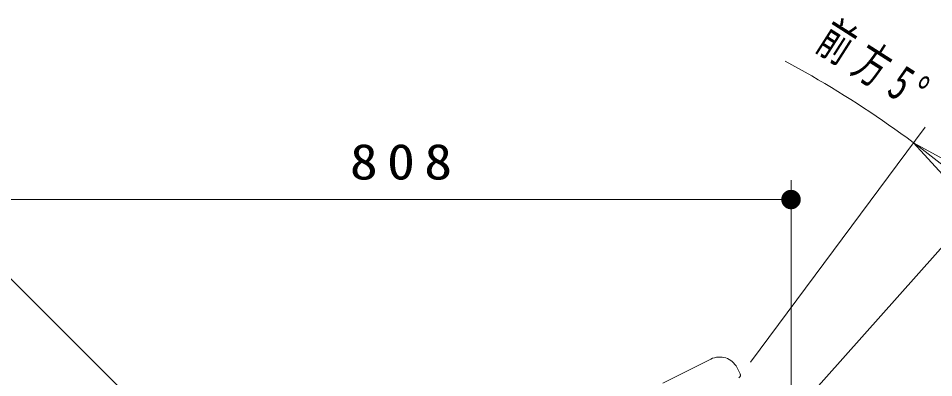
# Model space of a CAD drawing. Units: millimetres on the paper, scale 1:20. Extents: x -365 to 0, y 0 to 257.
# Drawn here: x -139.15 to -92.18, y 152.51 to 170.96 of the extents above; entities that cross this region are included whole.
import ezdxf

# ---------------------------------------------------------------- set-up
doc = ezdxf.new("R2010")
doc.units = ezdxf.units.MM
doc.linetypes.add('USER3', pattern=[8, 3, -1, 1, -1, 1, -1])
doc.layers.add('LY_1', color=7, linetype='Continuous', lineweight=25)
doc.styles.add('ＭＳ ゴシック', font='')
doc.styles.get('ＭＳ ゴシック').set_extended_font_data('MS Gothic')

# ---------------------------------------------------------------- blocks, each defined once
blk = doc.blocks.new('open_arrow')
at = {"color": 0, "linetype": 'Continuous', "lineweight": -2}
blk.add_lwpolyline([(7.5, 1.25), (0, 0), (7.5, -1.25)], dxfattribs=at)
blk = doc.blocks.new('filled_dot')
at = {"color": 0, "linetype": 'Continuous', "lineweight": -2, "const_width": 1.25}
blk.add_lwpolyline([(-0.625, 0, 1), (0.625, 0, 1)], format="xyb", close=True, dxfattribs=at)

msp = doc.modelspace()

# ---------------------------------------------------------------- linework, layer by layer
at = {"layer": 'LY_1', "lineweight": 13}
for p, q in [((-101.58, 153.307), (-92.606, 165.371)), ((-99.497, 151.54), (-99.497, 162.654)), ((-98.927, 151.148), (-88.936, 162.383)), ((-98.927, 151.148), (-88.936, 162.383)), ((-139.884, 161.654), (-99.497, 161.654))]:
    msp.add_line(p, q, dxfattribs=at)
at = {"layer": 'LY_1', "linetype": 'USER3', "lineweight": 13}
for p, q in [((-106.067, 152.223), (-103.611, 153.461)), ((-102.111, 152.706), (-102.268, 153.019))]:
    msp.add_line(p, q, dxfattribs=at)
at = {"layer": 'LY_1', "lineweight": 13}
msp.add_lwpolyline([(-116.648, 134.691), (-142.061, 160.104), (-175.309, 160.104)], dxfattribs=at)
msp.add_arc((-124.984, 121.845), 53.248, 48.3561, 61.771, dxfattribs=at)
at = {"layer": 'LY_1', "linetype": 'USER3', "lineweight": 13}
for centre, radius, start, end in [((-103.161, 152.568), 1, 26.7623, 116.7623), ((-102.244, 152.639), 0.15, 296.7623, 26.7623)]:
    msp.add_arc(centre, radius, start, end, dxfattribs=at)

# ---------------------------------------------------------------- block references
at = {"layer": 'LY_1', "lineweight": 13}
for name, p, xscale, yscale, rotation in [('open_arrow', (-93.203, 164.568), 0.399, 0.399, 321.7), ('filled_dot', (-99.497, 161.654), 0.4, 0.4, 180)]:
    msp.add_blockref(name, p, dxfattribs=dict(at, xscale=xscale, yscale=yscale, rotation=rotation))

# ---------------------------------------------------------------- texts
at = {"layer": 'LY_1', "insert": (-95.81, 167.58), "char_height": 1.833, "attachment_point": 8, "rotation": 327.467, "style": 'ＭＳ ゴシック'}
msp.add_mtext('\\T1.33;\\W0.65;前方5°', dxfattribs=at)
at = {"layer": 'LY_1', "insert": (-119.275, 162.654), "char_height": 1.833, "attachment_point": 8, "style": 'ＭＳ ゴシック'}
msp.add_mtext('\\T1.33;\\W1.15;808', dxfattribs=at)

doc.saveas('drawing.dxf')
